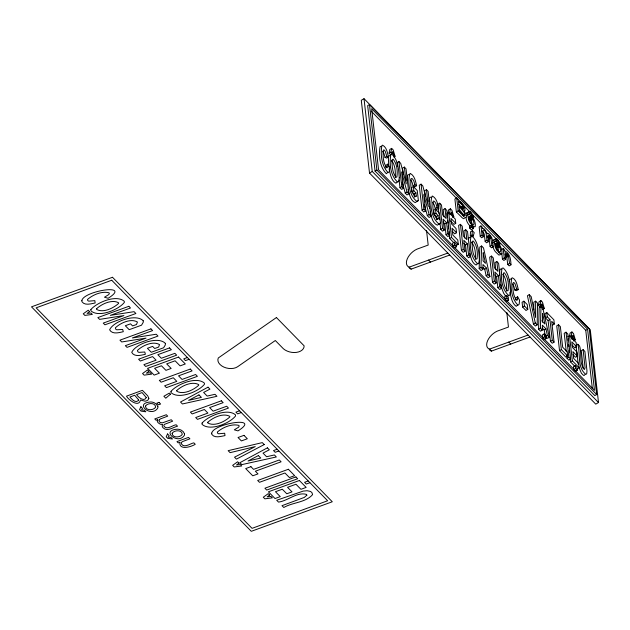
<?xml version="1.0" encoding="UTF-8"?>
<svg xmlns="http://www.w3.org/2000/svg" width="630" height="630" viewBox="0 0 630 630"><rect width="100%" height="100%" fill="white"/><g stroke="black" fill="none" stroke-linecap="round" stroke-linejoin="round"><path stroke-width="0.94" d="M463.704 208.766L462.452 205.348L458.404 201.049L458.845 204.947L462.743 208.798L463.704 208.766L462.491 209.475M533.775 309.913L533.815 302.235L535.634 301.164L537.54 303.109L537.185 324.907L535.366 325.978L533.445 324.017L527.436 295.722L529.255 294.651L531.2 296.635L535.547 317.481L535.634 301.164M387.781 164.17L387.655 166.958L387.041 167.832C382.977 163.359 382.757 155.831 383.347 150.074L384.04 149.893L385.19 151.208L386.844 156.366L388.489 156.988C387.379 152.909 386.765 147.121 382.505 145.16L381.922 145.514C380.244 154.334 381.583 166.076 388.167 172.651L389.364 171.549L389.702 167.501L387.781 164.17L385.962 165.241L385.836 168.029M515.773 299.927L515.805 297.848L517.624 296.777L519.537 300.116L519.199 304.164L518.01 305.259C511.418 298.683 510.087 286.941 511.765 278.129L512.347 277.767C516.608 279.728 517.214 285.524 518.332 289.603L516.513 290.666L514.867 290.052L513.86 286.303L512.521 283.933M517.624 296.777L517.498 299.573L516.884 300.439C512.82 295.974 512.592 288.438 513.19 282.681L513.875 282.5L515.033 283.815L516.687 288.981L518.332 289.603M489.919 276.633L483.525 247.944L481.619 245.999L479.8 247.07L479.17 268.585L481.076 270.53L482.895 269.459L482.982 264.521L486.541 268.152L487.959 274.633L489.919 276.633L488.1 277.704L486.139 275.704L484.722 269.223L482.942 267.404M549.313 337.294L542.918 308.606L541.012 306.66L539.193 307.731L538.563 329.238L540.469 331.191L542.288 330.12L542.375 325.182L545.934 328.813L547.352 335.294L549.313 337.294L547.494 338.357L546.186 337.034M482.895 269.459L480.989 267.514L481.619 245.999M542.288 330.12L540.383 328.175L541.012 306.66M410.65 179.889L412.067 182.283L413.107 185.921L414.784 186.803L416.603 185.732L414.926 184.85L413.886 181.212L412.469 178.826L411.114 178.479C410.272 184.283 410.705 192.638 415.469 196.591L416.272 196.08L415.91 192.898L413.855 190.796L413.374 186.574L411.555 187.645L412.036 191.866L414.091 193.969L414.453 197.143M432.755 202.466L434.172 204.852L435.204 208.491L436.881 209.373L438.701 208.302L437.023 207.42L435.991 203.789L434.574 201.395L433.212 201.049C432.377 206.853 432.81 215.216 437.566 219.169L438.37 218.649L438.008 215.468L435.952 213.365L435.472 209.144L433.653 210.215L434.133 214.436L436.188 216.539L436.551 219.72L438.37 218.649M429.022 201.45L429.51 198.182L430.274 197.214L431.133 197.261M472.075 234.982L472.335 230.73L470.515 231.801L470.256 236.053L472.075 234.982L473.154 236.085L471.941 236.801M472.169 225.335L471.531 221.382L468.83 217.445L470.649 216.381L473.351 220.311L474.036 223.658L473.595 224.863C470.586 224.674 466.862 215.673 470.649 216.381M498.81 252.543L498.173 248.598L495.479 244.66L497.298 243.589L499.992 247.527L500.677 250.866L500.236 252.071C497.235 251.89 493.503 242.881 497.298 243.589M492.432 243.589L492.857 242.322L493.849 242.306M395.325 177.573C395.553 171.801 395.325 164.832 391.34 160.288M475.437 259.395C475.666 253.622 475.437 246.661 471.46 242.109M506.512 291.139C506.866 285.461 506.315 279.082 503.047 274.263M395.049 156.311L393.679 154.909L392.687 151.649L392.317 153.523L390.498 154.594L389.12 153.185L389.828 149.444L391.647 148.381L393.222 149.987L395.049 156.311L393.837 157.028M389.12 153.185L390.939 152.113L391.647 148.381M447.867 213.601L448.576 209.861L450.395 208.798L451.97 210.404L453.797 216.728L452.584 217.445M450.395 208.798L449.686 212.53L451.064 213.94L449.851 214.657M544.312 308.519L542.942 307.117L541.95 303.857L541.587 305.731L539.768 306.802L538.39 305.392L539.091 301.66L540.91 300.589L542.493 302.195L544.312 308.519L542.493 309.59M538.39 305.392L540.209 304.322L540.91 300.589M569.583 335.845L570.111 333.042L571.93 331.971L573.505 333.577L575.332 339.901L573.513 340.972M570.016 336.42L571.229 335.711L571.93 331.971M451.064 213.94L451.434 212.066L452.427 215.326L453.797 216.728M571.394 337.83L572.607 337.113L572.969 335.239L573.962 338.507L575.332 339.901M509.205 281.468L509.946 279.2L511.253 279.011M468.476 239.431L469.161 237.526L470.468 237.376M473.658 226.792L472.949 227.966M500.299 254L500.078 254.859L498.865 255.04L495.322 251.646A6.024 2 59.5 0 1 493.424 248.259L492.991 247.078M473.154 236.085L474.248 232.683L472.335 230.73M464.719 215.208L463.908 211.916L459.018 206.467L459.514 210.893C459.443 212.971 466.523 215.295 463.507 215.925M387.544 172.62L386.348 173.715C379.764 167.139 378.425 155.405 380.103 146.585L381.418 146.396M517.38 305.227L516.191 306.33C511.82 303.337 511.174 297.187 510.001 292.399M584.963 374.527L584.144 375.504L583.451 375.299L581.372 373.165L578.734 366.817M397.042 182.054L395.963 183.22C391.033 180.605 390.332 173.817 389.088 168.879M477.162 263.875L476.083 265.049C471.846 263.064 470.988 257.457 469.744 253.378M508.237 295.62L507.158 296.793M465.909 215.578L467.208 215.098M413.374 186.574L417.249 190.528L418.375 200.513L417.044 201.545C409.382 195.906 407.24 182.227 409.996 173.573L410.39 173.486C414.658 175.817 415.611 181.361 416.603 185.732M435.472 209.144L439.346 213.105L440.472 223.083L439.149 224.123C431.479 218.476 429.337 204.805 432.093 196.143L432.487 196.064C436.755 198.387 437.708 203.931 438.701 208.302M464.42 218.366L463.719 218.705L462.538 218.067L456.356 211.94L454.899 199.056L456.719 197.985C459.656 201.592 465.665 205.325 464.956 210.688L463.885 210.641L466.129 214.767A5.796 1.929 59.5 0 1 466.239 217.295L465.538 217.633L464.357 216.996L458.175 210.869L456.719 197.985M468.815 214.405L470.744 213.105L471.768 215.476L473.358 217.098L472.146 217.815M495.456 241.621L497.385 240.314L498.409 242.684L500.007 244.306L497.968 240.054L496.472 238.526L493.243 240.337L494.314 241.432M364.022 98.682L361.289 100.288L369.519 173.077L595.767 404.153L598.5 402.546L590.278 329.766L364.022 98.682L372.243 171.47L598.5 402.546M369.487 104.548L367.668 105.62L375.07 171.132L594.854 395.608L596.673 394.537L589.27 329.033L369.487 104.548L376.89 170.061L596.673 394.537M382.678 151.318L384.024 153.689L385.024 157.437L386.844 156.366M388.489 156.988L386.67 158.059L385.024 157.437M369.519 173.077L372.243 171.47M375.07 171.132L376.89 170.061M403.271 174.66L402.531 168.155L404.35 167.084L406.248 183.81L400.711 163.367L398.963 161.579L397.144 162.65L397.577 166.501M402.271 182.157L405.232 193.064L407.035 194.906L408.854 193.835L407.051 192L401.617 171.998L403.46 188.331L401.641 189.402L399.971 187.701L401.79 186.63L398.963 161.579M413.107 185.921L414.926 184.85M405.232 193.064L407.051 192M425.266 196.3L424.636 190.725L426.455 189.654L428.345 206.38L422.809 185.937L421.06 184.149L419.241 185.22L422.076 210.27L423.746 211.971L425.565 210.908L423.714 194.568L429.148 214.57L430.952 216.413L429.132 217.476L427.329 215.641L424.368 204.726M412.036 191.866L413.855 190.796M414.091 193.969L415.91 192.898M415.06 196.788L416.272 196.08M418.375 200.513L415.225 202.616C410.24 200.576 409.413 193.969 408.067 189.331M422.076 210.27L423.895 209.199L421.06 184.149M444.008 216.854L443.197 209.688L445.016 208.617L446.127 218.476L442.606 214.877L441.496 205.018L439.701 203.183L437.881 204.254L438.968 213.885M435.204 208.491L437.023 207.42M427.329 215.641L429.148 214.57M434.133 214.436L435.952 213.365M436.188 216.539L438.008 215.468M446.851 213.412L448.67 212.349L455.269 219.082L455.75 223.319L453.931 224.39L450.497 220.886M463.57 207.546L461.751 208.617L461.113 207.128L462.932 206.057M461.491 207.876L463.31 206.813M456.356 211.94L458.175 210.869M440.472 223.083L437.33 225.186C432.337 223.146 431.511 216.547 430.172 211.9M445.016 208.617L446.812 210.452L449.639 235.494L447.82 236.565L446.024 234.73L444.788 223.784L446.607 222.713L443.087 219.114L444.323 230.068L442.504 231.139L440.709 229.304L440.055 223.524M468.208 214.767L466.602 213.121L469.83 211.318L471.327 212.845L473.358 217.098M463.617 215.586L464.83 214.877M440.709 229.304L442.528 228.233L439.701 203.183M469.531 213.814L470.744 213.105M468.996 216.791L470.208 216.074M469.334 217.909L471.153 216.838M469.838 218.468L471.657 217.405M464.727 238.022L463.916 230.848L465.735 229.777L466.854 239.636L463.334 236.045L462.215 226.186L460.42 224.351L458.601 225.422L461.436 250.464L463.231 252.299L465.05 251.228L463.814 240.282L467.334 243.873L468.57 254.827L470.366 256.662L468.547 257.733L466.751 255.898L465.515 244.944L463.751 243.148M470.311 219.106L472.13 218.035M470.752 219.807L472.571 218.736M446.024 234.73L447.843 233.659L446.607 222.713M471.169 220.571L472.988 219.5M455.75 223.319L450.946 218.421L451.576 223.973L456.041 228.532L456.514 232.754L454.695 233.825L452.143 231.218M471.342 225.249L469.523 226.32L469.728 228.123L471.327 229.753L473.146 228.682L472.941 226.887L471.342 225.249L471.547 227.052L473.146 228.682M453.742 242.613L449.678 238.463L451.497 237.392L448.67 212.349M469.728 228.123L471.547 227.052M487.659 236.683L489.266 239.636L490.061 246.361L491.455 247.787L493.274 246.716L492.55 240.314L491.62 237.266L489.636 234.565A4.914 1.63 59.5 0 0 487.707 233.407L487.266 233.58L484.738 229.556A5.04 1.677 59.5 0 0 482.777 228.359L482.399 228.509L482.249 227.202L480.989 225.918L479.17 226.989L480.225 236.321L481.635 237.754L483.454 236.683L482.832 230.777L483.525 229.84A3.536 1.173 59.5 0 1 485.265 231.423L486.092 233.202L486.966 240.282L488.376 241.715L486.557 242.786L485.147 241.353L484.273 234.273L483.446 232.494A3.536 1.173 59.5 0 0 482.202 231.186M454.395 242.164L452.576 243.235L452.899 246.117L454.608 247.858L456.427 246.787L456.104 243.905L454.395 242.164L454.718 245.046L456.427 246.787M452.899 246.117L454.718 245.046M456.451 245.377L458.27 244.306L457.79 240.085L452.82 235.006L452.049 228.194L456.514 232.754M465.515 244.944L467.334 243.873M480.225 236.321L482.044 235.25L480.989 225.918M461.436 250.464L463.255 249.393L460.42 224.351M488.124 237.211L489.943 236.14L490.691 237.337L491.88 245.291L493.274 246.716M488.534 237.801L490.353 236.73M488.872 238.408L490.691 237.337M489.108 238.975L490.927 237.912M485.147 241.353L486.966 240.282M466.751 255.898L468.57 254.827M496.472 238.526L493.243 240.337M496.172 241.03L497.385 240.314M490.061 246.361L491.88 245.291M495.259 243.857L496.472 243.141M495.645 243.999L496.857 243.29M497.196 243.4L498.409 242.684M495.975 245.117L497.794 244.046M496.479 245.684L498.298 244.613M496.952 246.314L498.771 245.243M497.393 247.015L499.212 245.944M497.81 247.787L499.629 246.716M501.378 249.661L503.197 248.598L504.457 249.882L504.606 251.213L505.04 251.055C510.166 253.299 510.812 259.962 510.985 264.805L509.166 265.876L507.756 264.442L506.788 257.15L505.11 254.504M495.81 269.758L494.999 262.592L496.818 261.521L497.928 271.38L494.408 267.781L493.298 257.922L491.495 256.087L489.675 257.158L492.51 282.209L494.306 284.043L496.125 282.972L494.889 272.018L498.409 275.617L499.645 286.571L501.441 288.406L499.622 289.469L497.826 287.634L496.59 276.688L494.826 274.885M479.17 268.585L480.989 267.514M505.646 255.118L507.465 254.048L508.331 255.418L509.576 263.371L510.985 264.805M506.126 255.796L507.945 254.725M484.722 269.223L486.541 268.152M507.465 254.048L505.213 252.598L505.654 259.363L503.835 260.434L502.433 258.993L504.252 257.93L503.197 248.598M506.512 256.489L508.331 255.418M506.788 257.15L508.607 256.079M486.139 275.704L487.959 274.633M507.756 264.442L509.576 263.371M496.59 276.688L498.409 275.617M492.51 282.209L494.329 281.137L491.495 256.087M497.826 287.634L499.645 286.571M514.867 290.052L516.687 288.981M506.559 295.446L504.74 296.517L505.063 299.392L506.882 298.321L506.559 295.446L508.268 297.187L508.591 300.069L506.772 301.14L505.638 299.974M523.9 301.179L522.081 302.25L522.616 307.054L525.971 310.472L527.79 309.401L527.247 304.597L523.9 301.179L524.436 305.983L527.79 309.401M522.616 307.054L524.436 305.983M541.729 307.834L542.942 307.117M554.345 324.025L553.865 319.788L546.793 312.567L544.974 313.638L545.454 317.874L548.092 320.568L550.447 341.381L552.242 343.216L554.061 342.145L551.707 321.332L554.345 324.025L552.526 325.096M533.445 324.017L535.264 322.946L529.255 294.651M545.454 317.874L547.273 316.803L546.793 312.567M548.092 320.568L549.911 319.497L547.273 316.803M538.563 329.238L540.383 328.175M545.533 336.365L544.115 329.884L545.934 328.813M558.55 324.757L556.731 325.82L559.542 350.666L565.803 357.068L567.622 355.997L567.142 351.776L562.677 347.209L560.346 326.592L558.55 324.757L561.361 349.595L567.622 355.997M544.178 333.868L542.359 334.94L542.69 337.822L544.391 339.562L546.21 338.491L545.887 335.609L544.178 333.868L544.509 336.751L546.21 338.491M542.69 337.822L544.509 336.751M546.139 336.01L547.352 335.294M550.447 341.381L552.266 340.31L549.911 319.497M566.701 355.43L567.031 358.32L568.827 360.155L570.646 359.084L567.811 334.034L566.016 332.199L564.197 333.27L566.268 351.572M567.709 336.853L569.528 335.782L576.127 342.523L576.6 346.76L574.78 347.831L572.04 345.027M592.342 388.537L585.758 330.301L587.577 329.23L371.668 108.714L378.583 169.856L594.492 390.372L587.577 329.23M573.962 338.507L572.142 339.57L571.402 337.121M559.542 350.666L561.361 349.595M575.985 345.311L577.804 344.24L579.6 346.075C581.962 353.367 578.923 363.423 584.443 369.534L585.073 367.684L583.104 349.65L581.285 350.721L583.254 368.747M567.031 358.32L568.851 357.249L566.016 332.199M576.6 346.76L571.804 341.854L572.426 347.406L576.899 351.973L577.371 356.186L575.552 357.257L573.001 354.651M574.599 366.046L570.536 361.904L572.355 360.832L569.528 335.782M575.253 365.605L573.434 366.676L573.757 369.55L575.466 371.298L577.285 370.227L576.962 367.345L575.253 365.605L575.576 368.479L577.285 370.227M573.757 369.55L575.576 368.479M577.308 368.81L579.127 367.739L578.647 363.526L573.678 358.446L572.906 351.627L577.371 356.186M469.83 211.318L468.421 212.05L470.027 213.696M466.602 213.121L468.011 212.381M426.526 230.415L428.187 245.062L416.918 249.173A11.907 6.717 -44.4 0 0 407.279 258.851A11.907 6.717 -44.4 0 0 409.248 267.136L447.828 253.055M409.02 267.451A11.907 6.717 -44.4 0 0 411.185 269.112L449.765 255.032M187.291 357.557L183.732 358.856L185.44 360.604L189 359.305M239.455 410.839L235.896 412.138L237.605 413.878L241.164 412.579M506.796 312.393L508.449 327.041L497.188 331.159A11.907 6.717 -44.4 0 0 487.549 340.83A11.907 6.717 -44.4 0 0 489.518 349.114L528.097 335.034M489.282 349.43A11.907 6.717 -44.4 0 0 491.455 351.091L530.035 337.011M277.074 449.261L273.514 450.56L275.223 452.301L278.783 451.001M308.149 480.997L304.589 482.297L306.29 484.037L309.858 482.738M390.356 155.555L389.049 155.704L388.363 157.602L388.789 166.997M501.543 269.12L500.732 268.947L499.842 270.034L499.425 275.208M409.027 174.683L408.177 174.644L407.413 175.612L406.925 180.377M371.227 111.187L457.868 199.678M459.931 201.789L585.758 330.301M495.062 239.266L496.668 240.904M482.044 235.25L483.454 236.683M504.252 257.93L505.654 259.363M571.229 335.711L572.607 337.113M540.209 304.322L541.587 305.731M390.939 152.113L392.317 153.523M404.35 167.084L406.019 168.793L408.854 193.835M426.455 189.654L428.124 191.362L430.952 216.413M465.735 229.777L467.531 231.612L470.366 256.662M496.818 261.521L498.613 263.356L501.441 288.406M583.104 349.65L584.9 351.485L586.963 370.865L586.782 373.464L585.963 374.433C576.954 367.833 580.608 353.501 577.804 344.24M443.032 221.98L444.788 223.784M542.335 328.065L544.115 329.884M401.79 186.63L403.46 188.331M423.895 209.199L425.565 210.908M442.528 228.233L444.323 230.068M447.843 233.659L449.639 235.494M451.497 237.392L458.27 244.306M463.255 249.393L465.05 251.228M494.329 281.137L496.125 282.972M535.264 322.946L537.185 324.907M552.266 340.31L554.061 342.145M568.851 357.249L570.646 359.084M572.355 360.832L579.127 367.739M506.882 298.321L508.591 300.069M428.534 260.095L430.479 262.072M508.804 342.074L510.741 344.051M409.248 267.136L411.185 269.112M489.518 349.114L491.455 351.091M458.868 204.459L461.113 207.128M459.845 210.239L462.089 212.987L463.003 215.428M470.287 226.351L468.673 224.43A6.024 2 59.5 0 1 466.783 221.043L465.846 217.507M489.943 236.14L487.896 234.903L488.376 241.715M505.496 295.848L503.614 293.17L501.228 286.823M497.141 250.575L499.771 253.417L501.417 254.103L501.897 253.788C502.59 248.921 499.574 243.251 495.156 241.117L494.251 242.518L495.243 247.188A6.024 2 59.5 0 0 497.141 250.575M540.383 305.739L540.879 307.377M500.614 284.264L501.023 285.973M542.028 320.276L542.438 322.198M578.245 364.274L576.096 346.264M429.298 206.49L429.558 208.294M567.921 338.775L568.142 340.704M568.575 344.563L568.795 346.484M569.229 350.343L569.449 352.264M570.213 359.013L570.536 361.904M501.795 253.394L502.433 258.993M446.961 214.381L447.284 217.271M447.615 220.161L447.938 223.052M448.269 225.942L448.591 228.832M448.922 231.722L449.678 238.463M439.401 217.744L439.622 219.665M399.105 179.991L399.971 187.701M81.892 300.541L81.892 301.652C84.727 305.904 91.051 303.747 95.138 302.991L94.839 300.636L88.775 301.164L87.767 300.612L87.491 299.478C92.893 294.714 101.879 290.91 109.069 292.793L109.337 293.619L108.714 294.627L104.47 297.202L108.132 298.281C132.599 282.964 83.475 290.926 81.892 300.541M211.735 433.156L211.735 434.267C214.57 438.519 220.894 436.354 224.981 435.598L224.682 433.243L218.618 433.779L217.61 433.227L217.326 432.085C222.729 427.321 231.722 423.517 238.904 425.4L239.172 426.226L238.549 427.242L234.305 429.817L237.975 430.888C262.434 415.572 213.318 423.533 211.735 433.156M143.246 320.796L143.238 322.292L141.529 325.19L129.197 329.687L125.323 325.734L130.536 323.828L132.599 325.93L136.529 324.497L137.435 322.032C130.985 318.103 120.369 322.922 115.337 327.868L115.739 329.191L116.786 329.797L122.669 329.435L123.291 331.687C118.999 332.679 112.25 334.664 109.612 329.805C113.408 321.245 136.033 313.267 143.246 320.796M165.351 343.366L165.344 344.87L163.627 347.76L151.294 352.264L147.42 348.303L152.641 346.405L154.696 348.5L158.626 347.067L159.532 344.602C153.082 340.673 142.474 345.492 137.435 350.445L137.844 351.76L138.883 352.367L144.766 352.012L145.388 354.257C141.096 355.249 134.347 357.241 131.717 352.375C135.505 343.815 158.13 335.837 165.351 343.366M90.885 309.511L90.862 310.763C98.634 318 118.574 309.81 124.33 302.447L124.299 301.305C116.306 294.249 96.996 302.392 90.885 309.511M171.006 391.34L170.982 392.592C178.747 399.829 198.694 391.639 204.451 384.268L204.411 383.135C196.426 376.079 177.109 384.213 171.006 391.34M202.08 423.084L202.057 424.329C209.829 431.566 229.769 423.376 235.525 416.013L235.486 414.871C227.501 407.815 208.184 415.958 202.08 423.084M483.21 252.795L483.06 260.859L485.486 263.34L483.21 252.795M542.603 313.457L542.454 321.52L544.879 324.001L542.603 313.457M96.603 308.724L96.579 309.385C103.115 313.22 113.4 308.22 118.582 303.447L118.621 302.786C112.061 299.1 101.761 303.888 96.603 308.724M176.723 390.545L176.699 391.214C183.236 395.041 193.52 390.049 198.702 385.269L198.741 384.615C192.181 380.922 181.881 385.71 176.723 390.545M207.798 422.289L207.774 422.958C214.31 426.786 224.595 421.785 229.777 417.013L229.816 416.351C223.256 412.666 212.956 417.454 207.798 422.289M157.894 406.752L157.854 407.886C151.625 418.391 133.158 402.901 150.901 401.971A6.024 3.882 10.5 0 1 154.633 402.98L156.594 404.444L157.894 406.752M184.535 433.96L184.495 435.094C178.266 445.599 159.799 430.117 177.542 429.188A6.024 3.882 10.5 0 1 181.275 430.195L183.243 431.66L184.535 433.96M391.962 160.839C392.191 166.367 392.254 172.943 396.12 177.266L396.876 177.077C397.774 171.234 397.089 163.918 393.159 159.217L392.388 159.374L391.962 160.839M472.083 242.668C472.311 248.189 472.366 254.772 476.241 259.095L476.997 258.906C477.894 253.055 477.201 245.739 473.28 241.046L472.5 241.203L472.083 242.668M503.157 274.412C503.386 279.933 503.449 286.508 507.315 290.832L508.071 290.643C508.969 284.799 508.284 277.483 504.354 272.782L503.583 272.94L503.157 274.412M399.278 177.794L398.861 180.983L397.782 182.157C390.435 176.116 389.198 163.524 390.868 154.633L392.175 154.484C398.239 160.359 398.672 169.84 399.278 177.794M479.398 259.623L478.981 262.805L477.902 263.978C470.555 257.938 469.311 245.346 470.98 236.455L472.287 236.313C478.351 242.188 478.784 251.669 479.398 259.623M510.473 291.359L510.056 294.549L508.977 295.722C501.63 289.682 500.385 277.09 502.063 268.199L503.362 268.049C509.434 273.924 509.867 283.405 510.473 291.359M146.302 397.609C144.215 402.192 138.159 397.254 136.592 394.569L142.065 392.569L146.302 397.609M467.728 214.507L468.602 219.972A6.024 2 59.5 0 0 470.492 223.359L473.13 226.202L474.768 226.894L475.256 226.58C475.949 221.713 472.933 216.043 468.515 213.901L467.728 214.507M159.091 420.021L158.996 420.659A3.536 2.276 10.5 0 0 160.493 422.565L162.501 422.817L171.226 419.745L172.628 421.187L164.532 424.337A3.134 2.024 10.5 0 0 163.957 426.053C166.777 430.605 172.699 425.069 176.132 424.762L177.534 426.187C173.281 427.14 167.281 432.022 163.17 427.88A4.914 3.166 10.5 0 1 162.28 425.392L162.635 424.526L160.319 424.226L158.272 422.872A5.04 3.244 10.5 0 1 157.327 420.367L157.642 419.619L156.019 420.21L154.767 418.934L166.304 414.721L167.706 416.154L160.39 418.903L159.091 420.021M145.506 406.074C145.514 410.91 153.562 410.563 155.618 407.216C155.641 402.365 147.546 402.72 145.506 406.074M172.147 433.283C172.163 438.126 180.212 437.779 182.267 434.424C182.283 429.581 174.195 429.928 172.147 433.283M138.631 399.955L138.521 400.499C135.466 403.523 131.796 399.239 129.898 397.01L134.71 395.254L138.631 399.955M148.838 398.341L148.192 399.743A5.796 3.733 10.5 0 1 145.01 401.176L140.443 400.05C139.002 407.949 128.15 399.688 126.504 396.152L142.427 390.34L147.735 395.845L148.838 398.341M179.873 442.299C178.841 450.859 191.89 446.607 195.237 444.276L193.835 442.843C190.315 443.449 184.22 448.568 181.369 443.843L181.448 442.425L182.629 441.543L189.906 438.834L188.504 437.393L176.967 441.606L178.235 442.898L179.873 442.299M306.849 495.172L304.314 497.416L281.996 505.669L283.799 507.504C292.541 502.291 305.715 502.653 312.622 494.581L311.85 492.495L310.472 491.439L307.125 490.723L303.195 491.093L276.704 500.259L278.499 502.094C287.658 500.976 297.037 491.683 306.448 494.392L306.849 495.172M140.892 406.752L139.537 409.579L141.033 411.114L145.829 411.792L144.238 410.169L141.529 409.965L142.498 408.39L140.892 406.752M167.533 433.96L166.178 436.795L167.674 438.322L172.47 439.008L170.88 437.377L168.178 437.181L169.139 435.606L167.533 433.96M170.439 394.191L165.792 398.199L163.879 396.246L169.36 393.089L170.439 394.191M89.602 311.622L87.105 313.441L90.964 313.016L92.334 314.417L84.845 315.409L83.27 313.795L88.224 310.22L89.602 311.622M148.877 371.361L146.388 373.173L150.239 372.747L151.609 374.149L144.12 375.141L142.545 373.527L147.499 369.952L148.877 371.361M238.99 463.176L236.494 464.995L240.345 464.57L241.723 465.972L234.234 466.964L232.651 465.349L237.612 461.774L238.99 463.176M269.632 495.054L267.136 496.873L270.987 496.44L272.357 497.842L264.876 498.834L263.293 497.22L268.254 493.644L269.632 495.054M276.428 317.544L218.295 357.974A11.269 7.261 10.5 0 0 223.839 367.077A11.269 7.261 10.5 0 0 237.652 366.707L275.318 340.515L283.413 348.776A11.907 7.67 10.5 0 0 296.517 352.375A11.907 7.67 10.5 0 0 304.14 345.854L276.428 317.544M208.018 387.182L180.519 402.019L182.416 403.964L216.948 396.301L214.995 394.301L207.183 396.073L203.624 392.443L209.924 389.127L208.018 387.182M267.411 447.843L239.912 462.68L241.81 464.625L276.342 456.963L274.389 454.962L266.577 456.734L263.017 453.104L269.317 449.788L267.411 447.843M198.962 394.916L188.669 400.334L201.387 397.388L198.962 394.916M258.355 455.577L248.062 460.995L260.781 458.049L258.355 455.577M264.214 444.575L236.431 459.128L234.525 457.183L255.268 446.591L230.1 452.655L228.147 450.67L262.293 442.614L264.214 444.575M112.487 277.279L31.5 306.841L251.291 531.318L332.278 501.763L112.487 277.279M111.73 280.248L36.138 307.834L252.047 528.349L327.639 500.763L111.73 280.248M128.827 306.298L97.855 317.599L99.603 319.386L123.929 315.559L103.249 323.103L104.919 324.812L135.883 313.504L134.08 311.669L110.297 315.37L130.497 307.999L128.827 306.298M150.924 328.868L119.96 340.168L121.708 341.956L146.026 338.129L125.346 345.673L127.016 347.382L157.988 336.081L156.185 334.239L132.402 337.94L152.594 330.577L150.924 328.868M169.557 347.902L138.592 359.202L140.388 361.037L152.578 356.588L156.098 360.187L143.908 364.636L145.703 366.471L176.676 355.162L174.88 353.328L161.335 358.273L157.815 354.674L171.36 349.737L169.557 347.902M178.534 357.06L147.562 368.369L154.161 375.102L159.398 373.188L154.602 368.29L161.461 365.786L165.934 370.345L171.147 368.44L166.682 363.88L175.108 360.801L180.085 365.88L185.299 363.975L178.534 357.06M190.284 369.062L159.319 380.37L161.115 382.205L173.297 377.756L176.817 381.347L164.635 385.796L166.43 387.631L197.395 376.33L195.599 374.496L182.062 379.441L178.542 375.842L192.079 370.897L190.284 369.062M159.004 402.373L156.783 403.192L158.382 404.822L160.611 404.011L159.004 402.373M221.358 400.806L190.394 412.107L192.189 413.941L204.38 409.492L207.9 413.091L195.709 417.54L197.505 419.375L228.477 408.075L226.674 406.24L213.137 411.177L209.617 407.586L223.154 402.641L221.358 400.806M243.968 435.346L238.03 437.511L241.384 440.929L247.314 438.763L243.968 435.346M250.929 466.673L245.692 468.586L252.764 475.808L258.001 473.894L255.363 471.201L281.09 461.814L279.295 459.979L253.567 469.366L250.929 466.673M288.39 469.263L257.678 480.477L259.473 482.312L284.973 473.004L289.438 477.564L294.651 475.666L288.39 469.263M295.88 476.918L264.915 488.219L266.711 490.053L297.675 478.753L295.88 476.918M299.392 480.501L268.419 491.802L275.019 498.543L280.255 496.629L275.46 491.723L282.319 489.219L286.792 493.778L292.005 491.88L287.54 487.313L295.966 484.242L300.935 489.313L306.156 487.407L299.392 480.501"/></g></svg>
